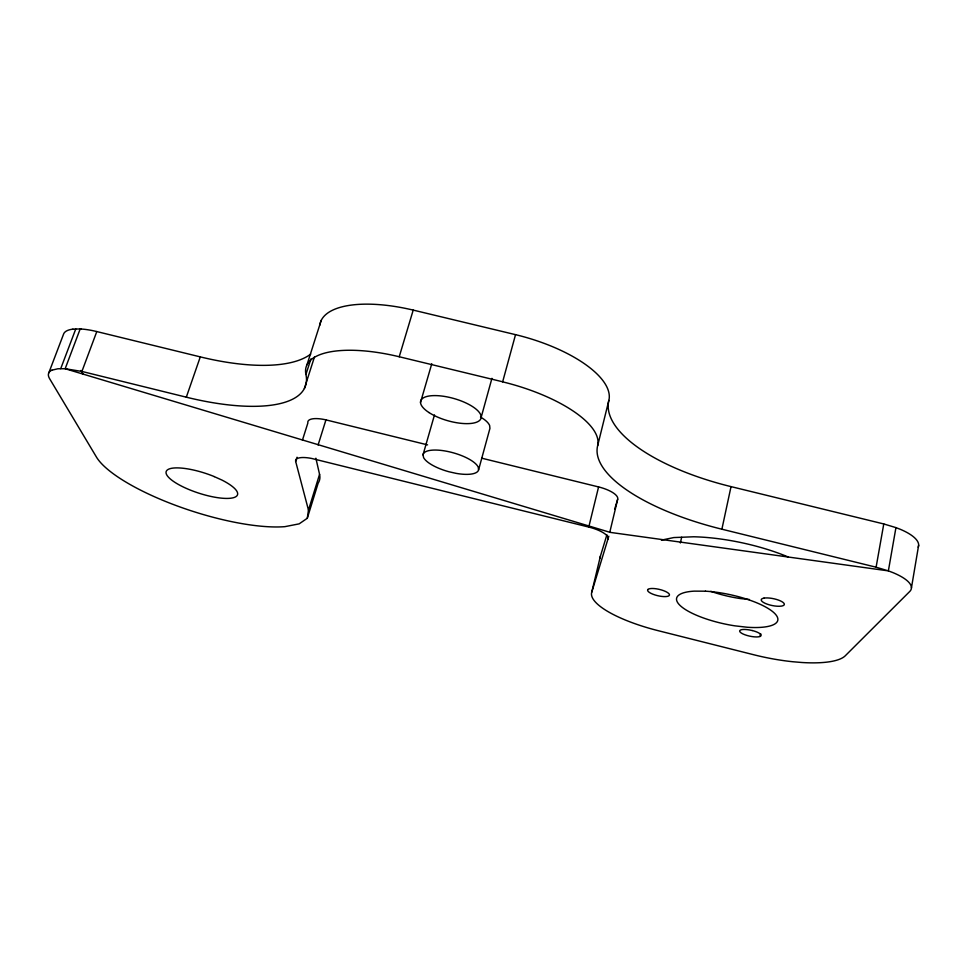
<?xml version="1.0" encoding="UTF-8"?>
<svg xmlns="http://www.w3.org/2000/svg" width="967" height="967" viewBox="0 0 967 967"><rect width="100%" height="100%" fill="white"/><g stroke="black" fill="none" stroke-linecap="round" stroke-linejoin="round"><path stroke-width="1.45" d="M51.904 370.143A45.522 13.828 19.9 0 0 49.716 378.859L96.398 456.992A112.619 31.415 18 0 0 176.743 505.777A112.619 31.415 18 0 0 284.902 526.652L299.154 523.86L307.288 518.264L308.473 510.08L319.557 474.338L315.883 458.201M911.446 587.851L918.65 545.183M319.787 325.238A99.613 39.176 16.7 0 1 413.211 310.105L515.532 334.655A99.879 39.526 15.2 0 1 608.847 400.447A153.995 60.159 11.2 0 0 731.028 486.619L883.778 523.957L895.938 527.619L888.371 570.881L892.916 572.609A47.226 14.843 10.5 0 1 909.742 591.478L845.279 655.771A80.213 22.156 12 0 1 801.921 662.504L792.686 661.73A80.213 22.156 12 0 1 753.777 654.756L658.249 630.702A79.016 22.181 13 0 1 591.756 592.167L600.434 556.085L606.901 534.787M51.94 370.168L57.875 368.765L65.164 368.729L610.201 532.382L888.371 570.881L876.102 567.206L883.778 523.957M760.062 636.455L760.642 633.603M876.102 567.206L721.89 529.203L731.028 486.619M680.369 542.971L681.65 537.253M591.756 592.167L608.823 536.214M609.851 531.959L617.671 499.298A21.588 7.337 13.7 0 0 598.585 486.933L481.663 458.177M608.146 539.054A21.794 6.878 13.8 0 0 588.758 527.063L598.585 486.933M721.89 529.203A155.651 56.582 11.5 0 1 597.654 445.666L608.847 400.447M434.485 414.94L423.014 454.853L423.606 457.609A28.792 9.706 15.7 0 0 448.966 471.763L456.098 473.359A28.792 9.706 15.7 0 0 478.58 469.889L489.931 428.393L489.64 425.528A28.527 10.347 15.7 0 0 480.49 417.043M597.654 445.666A100.931 37.157 15.2 0 0 502.647 381.856L515.532 334.655M481.191 417.248L491.937 378.327M420.512 402.429L431.778 363.761M81.204 329.034L80.164 329.01L65.164 368.729L81.905 371.437L186.317 397.183A152.834 53.112 19.9 0 0 305.923 374.471A100.665 36.819 16.6 0 1 399.226 356.75L413.211 310.105M614.661 509.234L617.671 499.298M307.288 518.264L318.191 483.053A111.701 33.579 18.3 0 0 319.557 474.338M318.107 444.965L325.939 419.883L427.583 444.88M308.473 510.08L295.684 461.501L297.038 457.222M302.453 440.106L307.869 422.99A21.371 7.144 17.3 0 1 324.042 419.473L325.939 419.883M304.387 388.48L314.48 356.92M306.986 364.764L321.249 320.295M305.923 374.471L310.915 358.89M186.317 397.183L200.29 356.883A151.263 56.509 20.3 0 0 310.733 354.079M81.905 371.437L96.797 331.572L200.29 356.883M60.728 368.632L75.752 328.998L80.164 329.01M48.809 372.863L63.737 333.7A45.086 14.747 20.3 0 1 72.839 329.155M661.392 540.13L673.818 537.555L693.677 536.782A92.216 28.587 12.1 0 1 788.081 556.944M72.888 329.179L75.752 328.998M749.413 599.516L740.456 598.573A51.469 15.641 12.2 0 1 710.842 591.345M399.226 356.75L502.647 381.796M588.758 527.063L311.845 458.491A21.564 6.696 17.1 0 0 295.684 461.501M895.938 527.619L900.434 529.36A46.767 15.823 10.1 0 1 918.179 547.213M80.986 370.446L83.15 374.41M478.58 469.889L478.242 467.182A28.792 9.706 15.7 0 0 449.051 451.758A28.792 9.706 15.7 0 0 423.014 454.853M81.228 329.022A45.086 14.747 20.3 0 1 96.821 331.572M600.12 558.116A78.363 23.704 12.8 0 1 600.434 556.085M647.975 589.435L647.588 590.208A11.217 3.252 13.1 0 0 656.98 595.515A11.217 3.252 13.1 0 0 669.055 595.696L669.49 594.923A11.217 3.252 13.1 0 0 661.501 589.967L658.648 589.229A11.217 3.252 13.1 0 0 647.975 589.435M763.99 598.114L762.334 598.585A11.809 3.493 11.8 0 0 765.175 603.348A11.809 3.493 11.8 0 0 779.197 606.273L781.457 606.104A11.809 3.493 11.8 0 0 780.369 600.858A11.809 3.493 11.8 0 0 763.99 598.114M705.463 591.188L694.137 591.139A51.795 14.892 12.3 0 0 681.131 606.418A51.795 14.892 12.3 0 0 734.811 625.83L747.213 627.245A51.795 14.892 12.3 0 0 773.395 612.232A51.795 14.892 12.3 0 0 705.463 591.188M752.253 630.532L749.437 629.94A10.963 3.022 12.2 0 0 739.682 631.354L740.299 632.261A10.963 3.022 12.2 0 0 754.03 636.83A10.963 3.022 12.2 0 0 760.485 634.171L759.204 633.192A10.963 3.022 12.2 0 0 752.253 630.532M214.239 476.598L213.489 476.26A37.532 10.456 18 0 0 166.215 473.673A37.532 10.456 18 0 0 220.234 498.017A37.532 10.456 18 0 0 222.011 480.103L214.239 476.598M428.997 412.558A31.379 11.519 15.9 0 0 480.007 420.029A31.379 11.519 15.9 0 0 443.539 396.277A31.379 11.519 15.9 0 0 428.997 412.558"/></g></svg>
